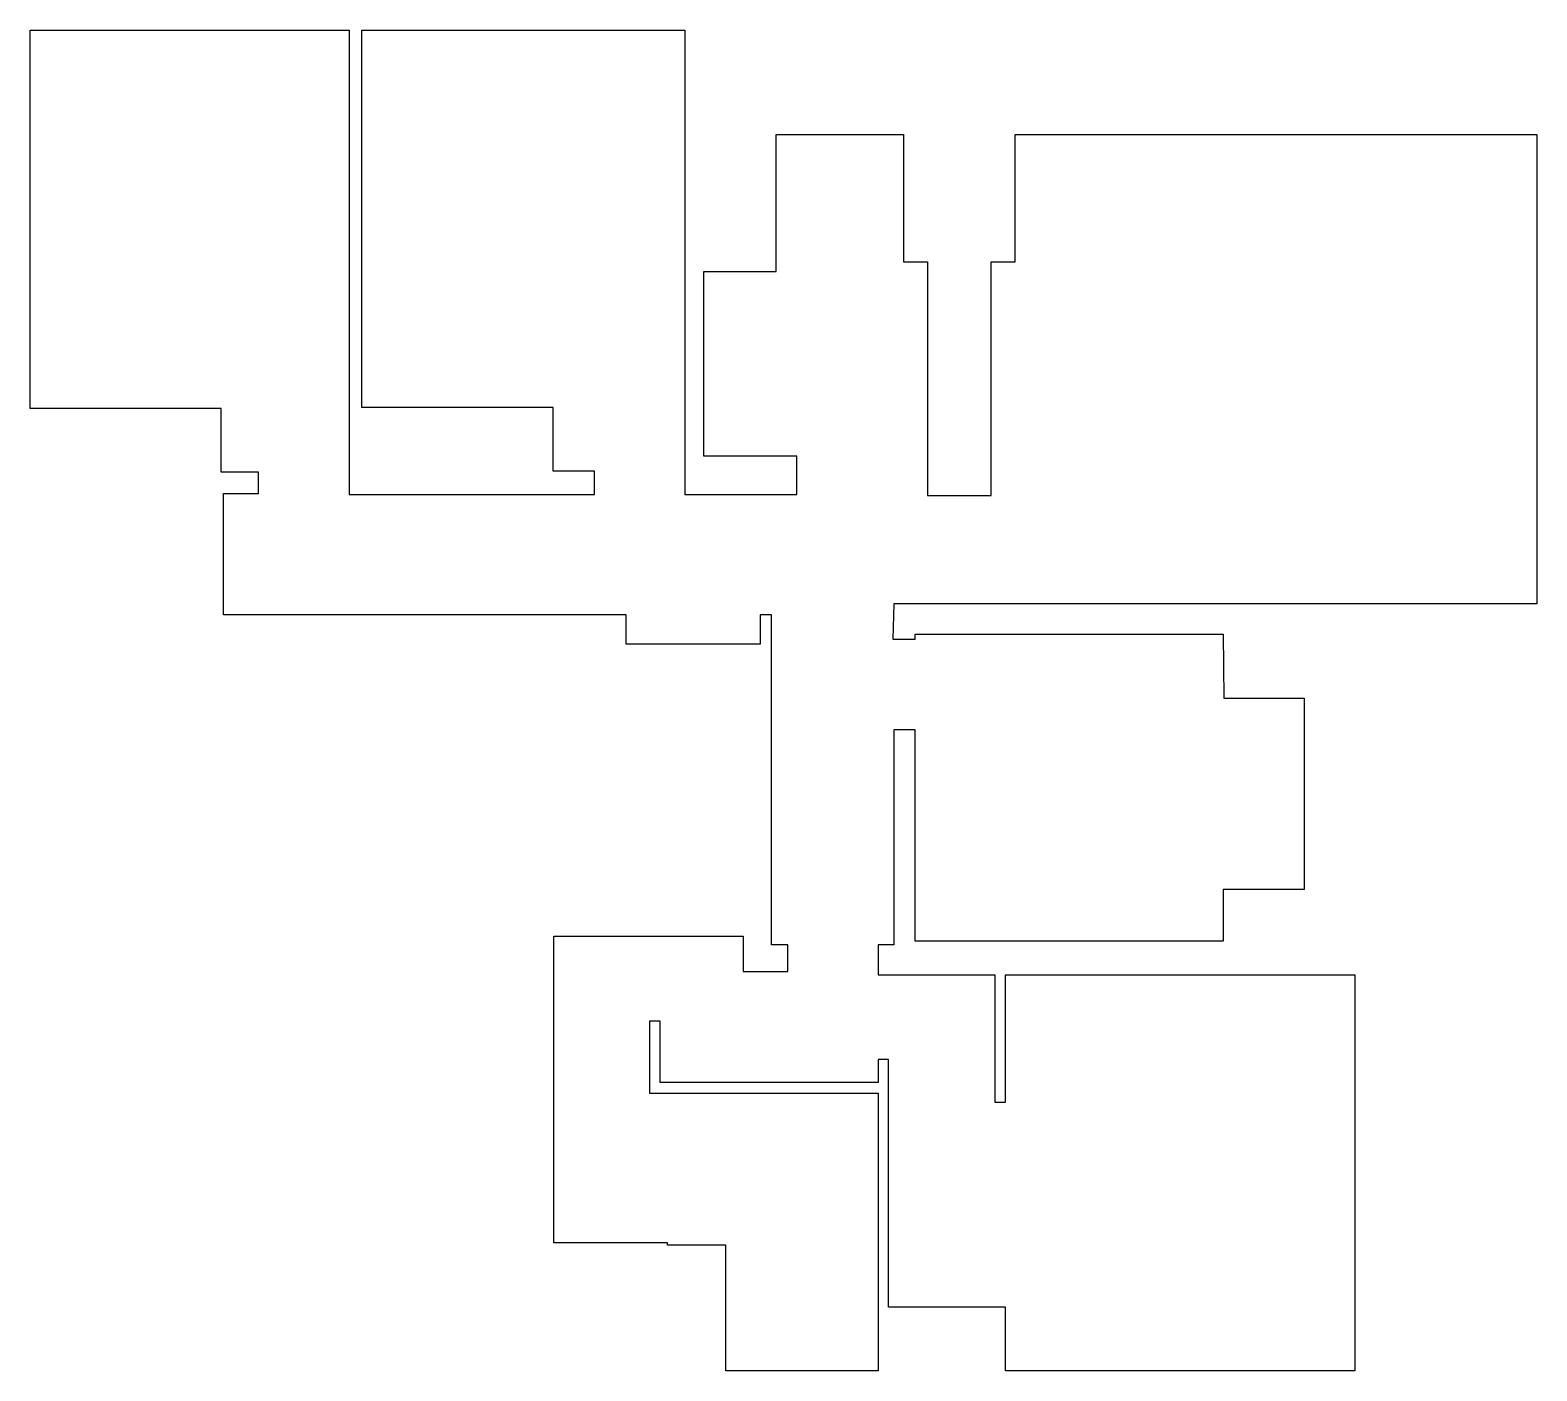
# Model space of a CAD drawing. Header units: millimetres. Extents: x 346859 to 753976, y -86090 to 5333.
# Drawn here: x 346859 to 361048, y -26835 to -14212 of the extents above; entities that cross this region are included whole.
import ezdxf

# ---------------------------------------------------------------- set-up
doc = ezdxf.new("R2010")
doc.units = ezdxf.units.MM
doc.header["$LTSCALE"] = 60
doc.layers.add('03-WAL NEW', color=3, linetype='Continuous')

msp = doc.modelspace()

# ---------------------------------------------------------------- linework, layer by layer
at = {"layer": '03-WAL NEW'}
msp.add_lwpolyline([(346858.6, -17773.7), (346858.6, -14211.7), (349863.6, -14211.7), (349863.6, -18373.7), (349863.6, -18582.7), (352173.6, -18582.7), (352173.6, -18364.7), (351783.6, -18364.7), (351783.6, -17764.7), (349983.6, -17764.7), (349983.6, -14211.7), (353023.6, -14211.7), (353023.6, -18582.7), (354078.6, -18582.7), (354078.6, -18223.7), (353203.6, -18223.7), (353203.6, -16483.7), (353883.6, -16483.7), (353883.6, -15193.7), (355083.6, -15193.7), (355083.6, -16393.4), (355308.6, -16393.4), (355308.6, -18593.7), (355908.6, -18593.7), (355908.6, -16393.4), (356133.6, -16393.4), (356133.6, -15193.7), (361047.6, -15193.7), (361047.6, -19611.7), (354993.6, -19611.7), (354983.6, -19946.7), (355193.6, -19946.7), (355193.6, -19897.7), (358094.6, -19897.7), (358100.6, -20502.7), (358855.6, -20502.7), (358855.6, -22302.7), (358094.6, -22302.7), (358094.6, -22789.7), (355193.6, -22789.7), (355193.6, -20798.7), (354993.6, -20798.7), (354993.6, -22823.7), (354843.1, -22823.7), (354843.1, -23104.7), (355942.6, -23104.7), (355942.6, -24304.7), (356042.6, -24304.7), (356042.6, -23104.7), (359332.6, -23104.7), (359332.6, -26834.7), (356042.6, -26834.7), (356042.6, -26234.7), (354943.1, -26234.7), (354943.1, -23904.7), (354843.1, -23904.7), (354843.1, -24118.7), (352790.6, -24118.7), (352790.6, -23541.7), (352690.6, -23541.7), (352690.6, -24218.7), (354843.1, -24218.7), (354843.1, -26834.7), (353411.6, -26834.7), (353411.6, -25650.7), (352861.6, -25650.7), (352861.6, -25630.7), (352565.6, -25630.7), (351790.6, -25630.7), (351790.6, -22741.7), (352820.6, -22741.7), (353572.6, -22741.7), (353572.6, -23073.7), (353993.1, -23073.7), (353993.1, -22823.7), (353841.6, -22823.7), (353841.6, -19717.7), (353732.6, -19717.7), (353732.6, -19991.7), (352472.6, -19991.7), (352472.6, -19717.7), (348678.6, -19717.7), (348678.6, -18573.7), (349010.6, -18573.7), (349010.6, -18373.7), (348658.6, -18373.7), (348658.6, -17773.7), (346858.6, -17773.7)], dxfattribs=at)

doc.saveas('drawing.dxf')
